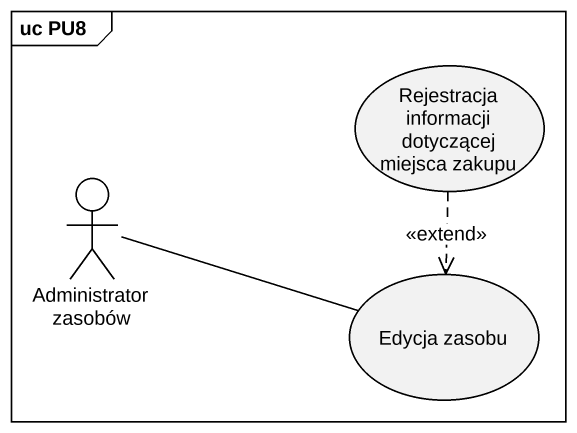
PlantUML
@startuml
mainframe uc PU8
usecase "Rejestracja informacji dotyczącej miejsca zakupu" as Rejestracja_informacji
actor "Administrator zasobów" as Administrator_zasobów
usecase "Edycja zasobu" as Edycja_zasobu
Rejestracja_informacji ..> Edycja_zasobu : <<extend>>
Edycja_zasobu -left- Administrator_zasobów
@enduml
